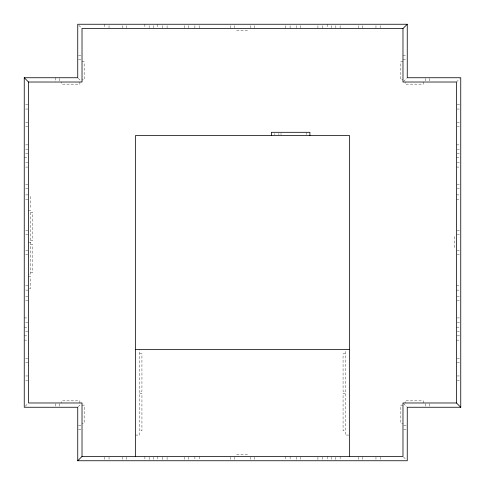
<?xml version="1.0" encoding="UTF-8"?>
<svg xmlns="http://www.w3.org/2000/svg" width="485" height="485" viewBox="0 0 485 485"><rect width="100%" height="100%" fill="white"/><g stroke="black" fill="none" stroke-linecap="round" stroke-linejoin="round"><path stroke-width="0.36" stroke-dasharray="2.42 1.82" d="M25.317 406.187L27.997 403.514M78.279 406.721L81.486 403.514M403.514 81.486L406.721 78.279M456.47 82.02L459.683 78.812M236.613 30.67L248.387 30.67M78.455 55.278L82.02 55.278M402.98 55.278L406.545 55.278M78.455 59.558L82.02 59.558M402.98 59.558L406.545 59.558M82.02 61.692L84.16 61.692L84.16 79.879L82.02 79.879M402.98 61.692L400.84 61.692L400.84 79.879L402.98 79.879M25.675 104.754L27.815 104.754M457.185 104.754L460.75 104.754M25.675 109.034L27.815 109.034M457.185 109.034L459.325 109.034M25.675 122.408L27.815 122.408M457.185 122.408L459.325 122.408M25.675 126.688L27.815 126.688M457.185 126.688L459.325 126.688M25.675 144.876L28.53 144.876M456.47 144.876L460.75 144.876M25.675 149.156L27.815 149.156M457.185 149.156L459.325 149.156M25.675 153.436L27.815 153.436M457.185 153.436L459.325 153.436M24.25 157.716L28.53 157.716M456.47 157.716L460.75 157.716M25.675 162.796L27.815 162.796M457.185 162.796L459.325 162.796M25.675 167.076L27.815 167.076M456.47 167.076L459.325 167.076M25.675 184.458L27.815 184.458M457.185 184.458L459.325 184.458M25.675 188.738L27.815 188.738M457.185 188.738L459.325 188.738M25.675 194.891L28.53 194.891M456.47 194.891L459.325 194.891M25.675 199.171L28.53 199.171M456.47 199.171L459.325 199.171M28.53 210.405L30.67 210.405L30.67 274.595L28.53 274.595M30.67 212.545L32.81 212.545L32.81 240.36L30.67 240.36M25.675 230.199L27.815 230.199M457.185 230.199L459.325 230.199M25.675 234.473L27.815 234.473M457.185 234.473L459.325 234.473M28.53 242.5L30.67 242.5M30.67 244.64L32.81 244.64L32.81 272.455L30.67 272.455M25.675 250.527L27.815 250.527M457.185 250.527L459.325 250.527M25.675 254.801L27.815 254.801M457.185 254.801L459.325 254.801M28.53 276.735L30.67 276.735L30.67 288.502L28.53 288.502M25.675 285.829L28.53 285.829M456.47 285.829L459.325 285.829M25.675 290.109L28.53 290.109M456.47 290.109L459.325 290.109M25.675 296.262L27.815 296.262M457.185 296.262L459.325 296.262M25.675 300.542L27.815 300.542M457.185 300.542L459.325 300.542M24.25 317.924L27.815 317.924M457.185 317.924L459.325 317.924M25.675 322.204L27.815 322.204M457.185 322.204L460.75 322.204M24.25 327.284L28.53 327.284M456.47 327.284L460.75 327.284M25.675 331.564L27.815 331.564M457.185 331.564L459.325 331.564M24.25 335.844L27.815 335.844M457.185 335.844L460.75 335.844M24.25 340.124L28.53 340.124M456.47 340.124L460.75 340.124M139.795 353.765L141.935 353.765L141.935 391.207L139.795 391.207M345.205 353.765L343.065 353.765L343.065 391.207L345.205 391.207M25.675 358.312L27.815 358.312M457.185 358.312L459.325 358.312M25.675 362.592L27.815 362.592M457.185 362.592L459.325 362.592M25.675 375.966L27.815 375.966M457.185 375.966L459.325 375.966M25.675 380.246L27.815 380.246M457.185 380.246L459.325 380.246M139.795 393.347L141.935 393.347L141.935 430.795L139.795 430.795M345.205 393.347L343.065 393.347L343.065 430.795L345.205 430.795M82.02 405.12L84.16 405.12L84.16 423.308L82.02 423.308M402.98 405.12L400.84 405.12L400.84 423.308L402.98 423.308M78.455 425.442L81.31 425.442M403.69 425.442L406.545 425.442M78.455 429.722L81.31 429.722M403.69 429.722L406.545 429.722M135.515 435.075L139.795 435.075L139.795 349.485M348.77 435.075L345.205 435.075L345.205 349.485M236.613 454.33L248.387 454.33M78.812 25.317L82.02 28.53M78.279 78.279L81.486 81.486M403.514 403.514L406.721 406.721M403.514 457.003L406.187 459.683M454.33 236.613L454.33 248.387M429.722 78.455L429.722 82.02M429.722 403.69L429.722 406.545M425.442 78.455L425.442 82.02M425.442 403.69L425.442 406.545M423.308 82.02L423.308 84.16L405.12 84.16L405.12 82.02M423.308 402.98L423.308 400.84L405.12 400.84L405.12 402.98M380.246 25.675L380.246 27.815M380.246 457.185L380.246 459.325M375.966 25.675L375.966 27.815M375.966 457.185L375.966 459.325M362.592 25.675L362.592 27.815M362.592 457.185L362.592 459.325M358.312 25.675L358.312 27.815M358.312 457.185L358.312 459.325M340.124 25.675L340.124 28.53M340.124 456.47L340.124 460.75M335.844 25.675L335.844 27.815M335.844 457.185L335.844 460.75M331.564 25.675L331.564 27.815M331.564 457.185L331.564 459.325M327.284 24.25L327.284 28.53M327.284 456.47L327.284 460.75M322.204 25.675L322.204 28.53M322.204 457.185L322.204 459.325M317.924 25.675L317.924 28.53M317.924 457.185L317.924 460.75M306.69 132.308L306.69 134.872M300.542 25.675L300.542 27.815M300.542 457.185L300.542 459.325M296.262 25.675L296.262 27.815M296.262 457.185L296.262 459.325M290.109 25.675L290.109 28.53M290.109 456.47L290.109 459.325M285.829 25.675L285.829 28.53M285.829 456.47L285.829 459.325M281.015 133.375L281.015 134.8M278.875 133.375L278.875 134.8M274.595 133.587L274.595 134.872M254.801 25.675L254.801 27.815M254.801 457.185L254.801 459.325M250.527 25.675L250.527 27.815M250.527 457.185L250.527 459.325M234.473 25.675L234.473 27.815M234.473 457.185L234.473 459.325M230.199 25.675L230.199 27.815M230.199 457.185L230.199 459.325M199.171 25.675L199.171 28.53M199.171 456.47L199.171 459.325M194.891 25.675L194.891 28.53M194.891 456.47L194.891 459.325M188.738 25.675L188.738 27.815M188.738 457.185L188.738 459.325M184.458 25.675L184.458 27.815M184.458 457.185L184.458 459.325M167.076 25.675L167.076 28.53M167.076 457.185L167.076 460.75M162.796 25.675L162.796 27.815M162.796 457.185L162.796 460.75M157.716 24.25L157.716 28.53M157.716 456.47L157.716 460.75M153.436 25.675L153.436 27.815M153.436 457.185L153.436 459.325M149.156 25.675L149.156 27.815M149.156 457.185L149.156 460.75M144.876 24.25L144.876 28.53M144.876 456.47L144.876 460.75M126.688 25.675L126.688 27.815M126.688 457.185L126.688 459.325M122.408 25.675L122.408 27.815M122.408 457.185L122.408 459.325M109.034 25.675L109.034 27.815M109.034 457.185L109.034 459.325M104.754 24.25L104.754 27.815M104.754 457.185L104.754 459.325M79.879 82.02L79.879 84.16L61.692 84.16L61.692 82.02M79.879 402.98L79.879 400.84L61.692 400.84L61.692 402.98M59.558 78.455L59.558 82.02M59.558 403.69L59.558 406.545M55.278 77.745L55.278 82.02M55.278 403.69L55.278 406.545M30.67 196.498L30.67 208.265"/><path stroke-width="0.73" d="M24.25 77.745L28.53 82.02L82.02 82.02L82.02 28.53L402.98 28.53L407.254 24.25L407.254 77.745L460.75 77.745L460.75 407.254L407.254 407.254L407.254 460.75L77.745 460.75L77.745 407.254L24.25 407.254L24.25 77.745L77.745 77.745L77.745 24.25L407.254 24.25M77.745 460.75L82.02 456.47L402.98 456.47L402.98 402.98L456.47 402.98L460.75 407.254M135.515 349.485L349.485 349.485M456.47 402.98L456.47 82.02L402.98 82.02L402.98 28.53M349.485 456.47L349.485 135.515L135.515 135.515L135.515 456.47M309.903 135.515L309.903 132.308L271.388 132.308L271.388 135.515M82.02 456.47L82.02 402.98L28.53 402.98L28.53 82.02"/></g></svg>
